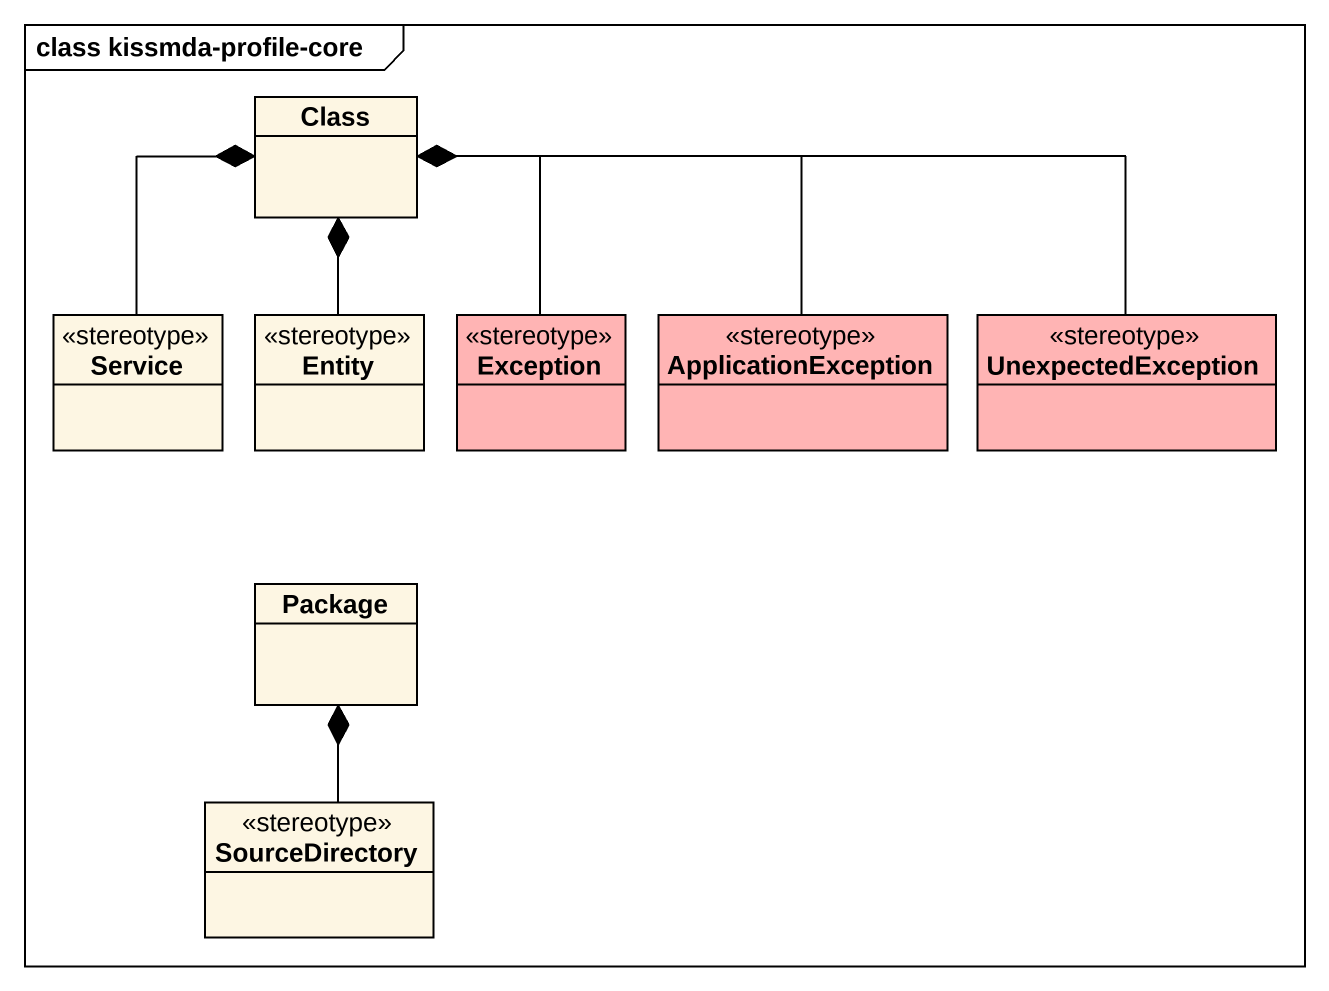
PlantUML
@startuml
mainframe class kissmda-profile-core
hide circle
hide empty members
class "Class" as Class_
class Service <<stereotype>>
class "Entity" as Entity_ <<stereotype>>
class "Exception" as Exception_ <<stereotype>> #FFB4B4
class ApplicationException <<stereotype>> #FFB4B4
class UnexpectedException <<stereotype>> #FFB4B4
class "Package" as Package_
class SourceDirectory <<stereotype>>
Service -up-* Class_
Entity_ -up-* Class_
Exception_ -up-* Class_
ApplicationException -left-* Class_
UnexpectedException -left-* Class_
SourceDirectory -up-* Package_
@enduml
